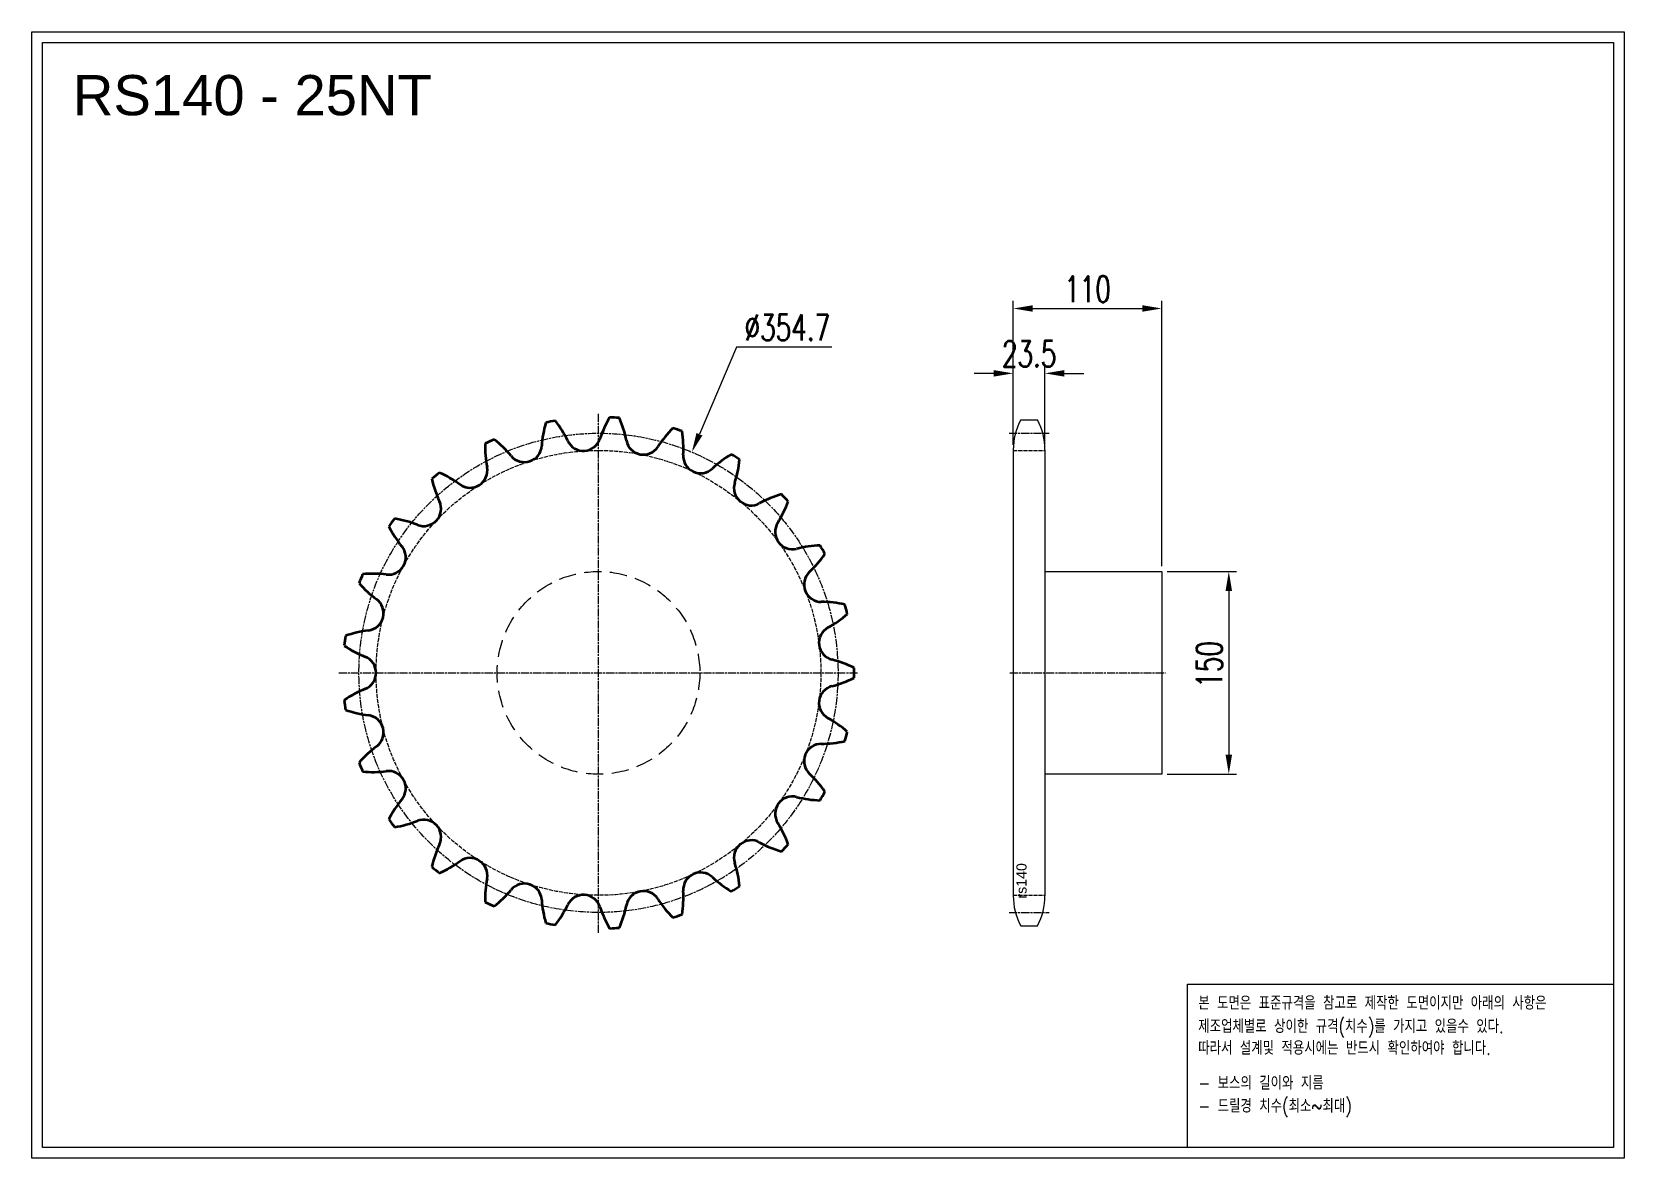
# Model space of a CAD drawing. Header units: millimetres. Extents: x 3925 to 5104, y 40753 to 41587.
import ezdxf

# ---------------------------------------------------------------- set-up
doc = ezdxf.new("R2010")
doc.units = ezdxf.units.MM
for name, pattern in [('AM_ISO02W050', [7.5, 6, -1.5]), ('AM_ISO02W050x2', [3.75, 3, -0.75]), ('AM_ISO08W050', [18, 12, -1.5, 3, -1.5]), ('AM_ISO08W050x2', [9, 6, -0.75, 1.5, -0.75]), ('HIDDEN', [9.525, 6.35, -3.175])]:
    doc.linetypes.add(name, pattern=pattern)
for name, color, linetype, lineweight in [('AM_0N', 7, 'Continuous', 50), ('AM_3N', 6, 'AM_ISO02W050', 25), ('AM_7', 4, 'AM_ISO08W050', 25), ('AM_7N', 4, 'AM_ISO08W050', 25)]:
    doc.layers.add(name, color=color, linetype=linetype, lineweight=lineweight)
doc.layers.add('HL', color=2, linetype='HIDDEN')
doc.layers.add('S-DIM', color=7, linetype='Continuous')
doc.styles.add('HAN', font='ROMANS.shx', dxfattribs={"width": 0.7, "bigfont": 'whgtxt.shx'})
doc.styles.add('HSG', font='SIMPLEX.shx', dxfattribs={"width": 0.7, "bigfont": 'HSG.shx'})
doc.styles.get("Standard").update_dxf_attribs({"font": 'arial.ttf'})
doc.dimstyles.new('APP32', dxfattribs={"dimscale": 8, "dimtxt": 2.4, "dimasz": 1.8, "dimexe": 0.7, "dimexo": 0.5, "dimgap": 0.6, "dimtad": 1, "dimtoh": 1, "dimdec": 1, "dimrnd": 0.01, "dimzin": 9, "dimdsep": 46, "dimtxsty": 'HSG', "dimcen": 0, "dimclrd": 1, "dimclre": 1, "dimclrt": 256, "dimazin": 2, "dimtp": 1, "dimtm": 1, "dimtfac": 0.5, "dimtdec": 1, "dimtofl": 0, "dimtmove": 0, "dimatfit": 3, "dimfxl": 0, "dimtvp": 1, "dimtolj": 2, "dimlwd": -1, "dimlwe": -1, "dimarcsym": 0})

# ---------------------------------------------------------------- blocks, each defined once
blk = doc.blocks.new('*D1')
at = {"layer": 'Defpoints', "color": 0, "transparency": 16777216}
for p in [(4761.5, 41187.5), (4761.5, 41037.5), (4811.1, 41037.5)]:
    blk.add_point(p, dxfattribs=at)
at = {"layer": 'S-DIM', "color": 1, "transparency": 16777216}
for p, q in [((4765.5, 41187.5), (4816.7, 41187.5)), ((4811.1, 41173.1), (4811.1, 41051.9)), ((4765.5, 41037.5), (4816.7, 41037.5))]:
    blk.add_line(p, q, dxfattribs=at)
for points in [[(4808.7, 41173.1), (4813.5, 41173.1), (4811.1, 41187.5)], [(4808.7, 41051.9), (4813.5, 41051.9), (4811.1, 41037.5)]]:
    blk.add_solid(points, dxfattribs=at)
at = {"layer": 'S-DIM', "transparency": 16777216, "insert": (4796.7, 41118.7), "char_height": 19.2, "attachment_point": 5, "rotation": 90, "style": 'HSG'}
blk.add_mtext('\\A2;150', dxfattribs=at)
blk = doc.blocks.new('*D2')
at = {"layer": 'Defpoints', "color": 0, "transparency": 16777216}
for p in [(4413.6, 41275.8), (4275.3, 40949.2)]:
    blk.add_point(p, dxfattribs=at)
at = {"layer": 'S-DIM', "color": 1, "transparency": 16777216}
for p, q in [((4446.6, 41353.6), (4419.2, 41289)), ((4517.3, 41353.6), (4446.6, 41353.6))]:
    blk.add_line(p, q, dxfattribs=at)
blk.add_solid([(4417, 41290), (4421.4, 41288.1), (4413.6, 41275.8)], dxfattribs=at)
at = {"layer": 'S-DIM', "transparency": 16777216, "insert": (4484.3, 41368), "char_height": 19.2, "attachment_point": 5, "style": 'HSG'}
blk.add_mtext('\\A2;∅354.7', dxfattribs=at)
blk = doc.blocks.new('*D3')
at = {"layer": 'Defpoints', "color": 0, "transparency": 16777216}
for p in [(4675, 41334.1), (4651.5, 41277.1), (4675, 41277.1)]:
    blk.add_point(p, dxfattribs=at)
at = {"layer": 'S-DIM', "color": 1, "transparency": 16777216}
for p, q in [((4637.1, 41334.1), (4622.7, 41334.1)), ((4651.5, 41281.1), (4651.5, 41339.7)), ((4675, 41281.1), (4675, 41339.7)), ((4689.4, 41334.1), (4703.8, 41334.1))]:
    blk.add_line(p, q, dxfattribs=at)
for points in [[(4637.1, 41336.5), (4637.1, 41331.7), (4651.5, 41334.1)], [(4689.4, 41336.5), (4689.4, 41331.7), (4675, 41334.1)]]:
    blk.add_solid(points, dxfattribs=at)
at = {"layer": 'S-DIM', "transparency": 16777216, "insert": (4663.3, 41348.5), "char_height": 19.2, "attachment_point": 5, "style": 'HSG'}
blk.add_mtext('\\A2;23.5', dxfattribs=at)
blk = doc.blocks.new('*D4')
at = {"layer": 'Defpoints', "color": 0, "transparency": 16777216}
for p in [(4761.5, 41382.1), (4651.5, 41277.1), (4761.5, 41187.5)]:
    blk.add_point(p, dxfattribs=at)
at = {"layer": 'S-DIM', "color": 1, "transparency": 16777216}
for p, q in [((4651.5, 41281.1), (4651.5, 41387.7)), ((4761.5, 41191.5), (4761.5, 41387.7)), ((4665.9, 41382.1), (4747.1, 41382.1))]:
    blk.add_line(p, q, dxfattribs=at)
for points in [[(4665.9, 41384.5), (4665.9, 41379.7), (4651.5, 41382.1)], [(4747.1, 41384.5), (4747.1, 41379.7), (4761.5, 41382.1)]]:
    blk.add_solid(points, dxfattribs=at)
at = {"layer": 'S-DIM', "transparency": 16777216, "insert": (4706.5, 41396.5), "char_height": 19.2, "attachment_point": 5, "style": 'HSG'}
blk.add_mtext('\\A2;110', dxfattribs=at)
blk = doc.blocks.new('notice1')
at = {"color": 4}
blk.add_lwpolyline([(-22142.12, 1735.9), (-22053.8, 1735.9), (-22053.8, 1702.07), (-22142.12, 1702.07)], close=True, dxfattribs=at)
at = {"color": 4, "style": 'HAN', "width": 0.8}
for s, p in [('본 도면은 표준규격을 참고로 제작한 도면이지만 아래의 사항은', (-22139.9, 1730.62)), ('제조업체별로 상이한 규격(치수)를 가지고 있을수 있다.', (-22139.9, 1725.78)), ('따라서 설계및 적용시에는 반드시 확인하여야 합니다.', (-22139.9, 1721.28)), ('- 보스의 길이와 지름', (-22139.9, 1714.03)), ('- 드릴경 치수(최소~최대)', (-22139.9, 1709.27))]:
    blk.add_text(s, height=2.7949, dxfattribs=at).set_placement(p)

msp = doc.modelspace()

# ---------------------------------------------------------------- linework, layer by layer
for p, q in [((4657.04, 41299.6), (4669.47, 41299.6)), ((4651.5, 41277.4), (4651.5, 40947.51)), ((4675, 41277.4), (4675, 40947.51)), ((4657.04, 40925.31), (4669.47, 40925.31))]:
    msp.add_line(p, q)
for points in [[(3924.98, 41586.82), (5103.77, 41586.82), (5103.77, 40753.33), (3924.98, 40753.33)], [(3932.92, 41578.88), (5095.83, 41578.88), (5095.83, 40761.27), (3932.92, 40761.27)]]:
    msp.add_lwpolyline(points, close=True)
msp.add_lwpolyline([(4675, 41187.46), (4761.5, 41187.46), (4761.5, 41037.46), (4675, 41037.46)])
for centre, start, end in [((4698.8, 41277.4), 152.00824, 180), ((4627.7, 41277.4), 0, 27.99176), ((4698.8, 40947.51), 180, 207.99176), ((4627.7, 40947.51), 332.00824, 0)]:
    msp.add_arc(centre, 47.3, start, end)
at = {"layer": 'AM_0N'}
for centre, radius, start, end in [((4384.55, 41274.92), 82.3, 163.96372, 176.2), ((4344.47, 41112.46), 189.26, 99.70337, 101.89663), ((4247.4, 41248.76), 82.3, 25.4, 37.63628), ((4423.69, 41259.85), 82.3, 149.56372, 161.8), ((4344.47, 41112.46), 189.26, 85.30337, 87.49663), ((4284.34, 41268.62), 82.3, 11, 23.23628), ((4457.86, 41235.52), 82.3, 135.16372, 147.4), ((4344.47, 41112.46), 189.26, 70.90337, 73.09663), ((4342.88, 41279.78), 82.3, 178.36372, 190.6), ((4344.47, 41112.46), 189.26, 114.10337, 116.29663), ((4216.55, 41220.34), 82.3, 39.8, 52.03628), ((4333.33, 41289.56), 12.83, 205.4, 341.8), ((4377.72, 41286.77), 12.83, 191, 327.4), ((4325.07, 41278.66), 82.3, 356.6, 8.83628), ((4289.63, 41281.22), 12.83, 219.8, 356.2), ((4420.02, 41273.02), 12.83, 176.6, 313), ((4484.9, 41203.45), 82.3, 120.76372, 133), ((4344.47, 41112.46), 189.26, 56.50337, 58.69663), ((4367.01, 41278.27), 82.3, 342.2, 354.43628), ((4344.47, 41112.46), 189.26, 128.50337, 130.69663), ((4193.74, 41185.13), 82.3, 54.2, 66.43628), ((4249.38, 41262.29), 12.83, 234.2, 10.6), ((4301.32, 41274.13), 82.3, 192.76372, 205), ((4457.58, 41249.19), 12.83, 162.2, 298.6), ((4215.11, 41233.93), 12.83, 248.6, 25), ((4503.12, 41165.67), 82.3, 106.36372, 118.6), ((4407.54, 41267.45), 82.3, 327.8, 340.03628), ((4344.47, 41112.46), 189.26, 42.10337, 44.29663), ((4344.47, 41112.46), 189.26, 142.90337, 145.09663), ((4180.4, 41145.37), 82.3, 68.6, 80.83628), ((4488.03, 41216.76), 12.83, 147.8, 284.2), ((4262.47, 41258.32), 82.3, 207.16372, 219.4), ((4188.96, 41197.95), 12.83, 263, 39.4), ((4511.37, 41124.54), 82.3, 91.96372, 104.2), ((4444.1, 41246.9), 82.3, 313.4, 325.63628), ((4344.47, 41112.46), 189.26, 27.70337, 29.89663), ((4509.46, 41177.78), 12.83, 133.4, 269.8), ((4344.47, 41112.46), 189.26, 157.30337, 159.49663), ((4228.77, 41233.35), 82.3, 221.56372, 233.8), ((4177.37, 41103.53), 82.3, 83, 95.23628), ((4172.59, 41156.59), 12.83, 277.4, 53.8), ((4509.13, 41082.66), 82.3, 77.56372, 89.8), ((4474.41, 41217.89), 82.3, 299, 311.23628), ((4344.47, 41112.46), 189.26, 13.30337, 15.49663), ((4184.84, 41062.26), 82.3, 97.4, 109.63628), ((4520.52, 41134.7), 12.83, 119, 255.4), ((4344.47, 41112.46), 189.26, 171.70337, 173.89663), ((4202.34, 41200.78), 82.3, 235.96372, 248.2), ((4167.01, 41112.46), 12.83, 291.8, 68.2), ((4496.55, 41042.65), 82.3, 63.16372, 75.4), ((4496.55, 41182.27), 82.3, 284.6, 296.83628), ((4344.47, 41112.46), 189.26, 358.90337, 1.09663), ((4202.34, 41024.14), 82.3, 111.8, 124.03628), ((4520.52, 41090.21), 12.83, 104.6, 241), ((4344.47, 41112.46), 189.26, 186.10337, 188.29663), ((4184.84, 41162.66), 82.3, 250.36372, 262.6), ((4172.59, 41068.32), 12.83, 306.2, 82.6), ((4474.41, 41007.02), 82.3, 48.76372, 61), ((4228.77, 40991.56), 82.3, 126.2, 138.43628), ((4509.46, 41047.13), 12.83, 90.2, 226.6), ((4509.13, 41142.25), 82.3, 270.2, 282.43628), ((4344.47, 41112.46), 189.26, 344.50337, 346.69663), ((4344.47, 41112.46), 189.26, 200.50337, 202.69663), ((4177.37, 41121.38), 82.3, 264.76372, 277), ((4188.96, 41026.97), 12.83, 320.6, 97), ((4444.1, 40978.02), 82.3, 34.36372, 46.6), ((4344.47, 41112.46), 189.26, 330.10337, 332.29663), ((4262.47, 40966.59), 82.3, 140.6, 152.83628), ((4488.03, 41008.15), 12.83, 75.8, 212.2), ((4511.37, 41100.37), 82.3, 255.8, 268.03628), ((4344.47, 41112.46), 189.26, 214.90337, 217.09663), ((4180.4, 41079.54), 82.3, 279.16372, 291.4), ((4215.11, 40990.98), 12.83, 335, 111.4), ((4407.54, 40957.46), 82.3, 19.96372, 32.2), ((4457.58, 40975.73), 12.83, 61.4, 197.8), ((4503.12, 41059.24), 82.3, 241.4, 253.63628), ((4301.32, 40950.78), 82.3, 155, 167.23628), ((4249.38, 40962.63), 12.83, 349.4, 125.8), ((4344.47, 41112.46), 189.26, 315.70337, 317.89663), ((4344.47, 41112.46), 189.26, 229.30337, 231.49663), ((4193.74, 41039.78), 82.3, 293.56372, 305.8), ((4420.02, 40951.89), 12.83, 47, 183.4), ((4367.01, 40946.65), 82.3, 5.56372, 17.8), ((4342.88, 40945.13), 82.3, 169.4, 181.63628), ((4216.55, 41004.58), 82.3, 307.96372, 320.2), ((4289.63, 40943.69), 12.83, 3.8, 140.2), ((4484.9, 41021.46), 82.3, 227, 239.23628), ((4344.47, 41112.46), 189.26, 301.30337, 303.49663), ((4344.47, 41112.46), 189.26, 243.70337, 245.89663), ((4384.55, 40949.99), 82.3, 183.8, 196.03628), ((4247.4, 40976.15), 82.3, 322.36372, 334.6), ((4333.33, 40935.35), 12.83, 18.2, 154.6), ((4284.34, 40956.3), 82.3, 336.76372, 349), ((4377.72, 40938.14), 12.83, 32.6, 169), ((4457.86, 40989.39), 82.3, 212.6, 224.83628), ((4325.07, 40946.25), 82.3, 351.16372, 3.4), ((4423.69, 40965.06), 82.3, 198.2, 210.43628), ((4344.47, 41112.46), 189.26, 286.90337, 289.09663), ((4344.47, 41112.46), 189.26, 258.10337, 260.29663), ((4344.47, 41112.46), 189.26, 272.50337, 274.69663)]:
    msp.add_arc(centre, radius, start, end, dxfattribs=at)
at = {"layer": 'AM_3N', "linetype": 'AM_ISO02W050x2'}
for p, q in [((4651.5, 41277.08), (4675, 41277.08)), ((4651.5, 40947.83), (4675, 40947.83))]:
    msp.add_line(p, q, dxfattribs=at)
msp.add_circle((4344.47, 41112.46), 164.63, dxfattribs=at)
at = {"layer": 'AM_7', "linetype": 'AM_ISO08W050x2'}
for p, q in [((4648.5, 41289.78), (4678, 41289.78)), ((4648.5, 40935.13), (4678, 40935.13))]:
    msp.add_line(p, q, dxfattribs=at)
msp.add_circle((4344.47, 41112.46), 177.33, dxfattribs=at)
at = {"layer": 'AM_7N', "linetype": 'AM_ISO08W050x2'}
for p, q in [((4344.47, 40920.19), (4344.47, 41304.72)), ((4152.2, 41112.46), (4536.73, 41112.46)), ((4648.93, 41112.46), (4764.35, 41112.46))]:
    msp.add_line(p, q, dxfattribs=at)
at = {"layer": 'HL', "ltscale": 2}
msp.add_circle((4344.47, 41112.46), 75, dxfattribs=at)

# ---------------------------------------------------------------- block references
at = {"xscale": 3.570006619481701, "yscale": 3.570006619481701, "zscale": 3.570006619481701}
msp.add_blockref('notice1', (83828.04, 34684.88), dxfattribs=at)

# ---------------------------------------------------------------- texts
msp.add_text('RS140 - 25NT', height=29.7675).set_placement((3955.34, 41525.1))
msp.add_text('rs140', height=7.5, rotation=90).set_placement((4661.35, 40945.42))

# ---------------------------------------------------------------- dimensions: what is measured, and where the dimension line sits
at = {"layer": 'S-DIM'}
dim = msp.add_linear_dim(base=(4761.5, 41382.08), p1=(4651.5, 41277.08), p2=(4761.5, 41187.46), dimstyle='APP32', dxfattribs=at)
dim.commit()
dim.dimension.update_dxf_attribs({"geometry": '*D4', "text_midpoint": (4706.5, 41396.48)})
dim = msp.add_diameter_dim_2p(p1=(4275.34, 40949.16), p2=(4413.6, 41275.75), dimstyle='APP32', dxfattribs=at)
dim.commit()
dim.dimension.update_dxf_attribs({"geometry": '*D2', "text_midpoint": (4484.33, 41353.65), "dimtype": 131})
dim = msp.add_linear_dim(base=(4675, 41334.08), p1=(4651.5, 41277.08), p2=(4675, 41277.08), dimstyle='APP32', dxfattribs=at)
dim.commit()
dim.dimension.update_dxf_attribs({"geometry": '*D3', "text_midpoint": (4663.25, 41334.08), "dimtype": 128})
dim = msp.add_linear_dim(base=(4811.08, 41037.46), p1=(4761.5, 41187.46), p2=(4761.5, 41037.46), angle=90, dimstyle='APP32', dxfattribs=at)
dim.commit()
dim.dimension.update_dxf_attribs({"geometry": '*D1', "text_midpoint": (4811.08, 41118.7), "dimtype": 128})

doc.saveas('drawing.dxf')
